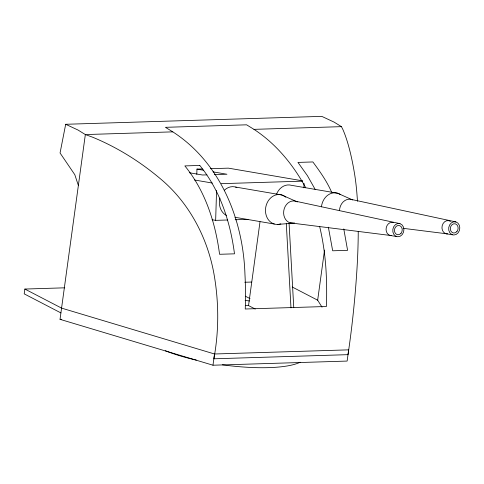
<?xml version="1.0" encoding="UTF-8"?>
<svg xmlns="http://www.w3.org/2000/svg" width="484" height="484" viewBox="0 0 484 484"><rect width="100%" height="100%" fill="white"/><g stroke="black" fill="none" stroke-linecap="round" stroke-linejoin="round"><path stroke-width="0.73" d="M196.8 174.337L196.958 169.116L202.203 168.952M227.704 219.99L215.658 220.359L216.56 190.521M303.898 187.822L304.031 183.345M64.753 287.817L24.859 289.051L24.2 293.861L60.911 312.924M24.859 289.051L61.571 308.114L214.515 353.992L348.674 349.847L347.131 361.07L212.978 365.214L60.034 319.337L85.341 134.564L77.991 130.027L65.685 124.285L60.058 152.986L74.808 174.706L78.372 185.475M212.978 365.214L214.515 353.992M255.237 309.052L248.534 305.573L260.011 221.787M322.035 307.201L317.667 300.201L324.528 250.095M277.574 224.449L292.626 223.184M65.685 124.285L321.781 116.372L334.087 122.113L341.438 126.651L342.86 129.452A294.236 57.094 -85.1 0 1 354.615 174.21A140.802 27.322 -85.1 0 1 357.458 201.265M319.712 226.76C323.215 241.528 325.272 256.617 326.113 271.766A216.263 118.749 88.2 0 1 326.591 299.989L326.41 306.493L245.249 309.004L245.43 302.5A216.263 118.749 88.2 0 0 244.952 274.277C243.156 219.397 220.389 162.557 172.806 131.86L85.341 134.564L92.583 137.19A294.236 240.451 76.8 0 1 162.037 180.163A140.802 115.065 76.8 0 1 214.2 275.227A203.074 165.952 76.8 0 1 213.855 358.801L348.014 354.657A203.074 39.404 -85.1 0 0 356.859 270.816A140.802 27.322 -85.1 0 0 358.245 231.334M172.806 131.86L165.455 127.322L246.622 124.818L253.973 129.355L341.438 126.651M210.437 168.698L228.412 168.148L302.615 180.853M206.934 174.869L202.493 175.002L189.335 172.752M214.339 174.639L226.923 174.246L213.039 171.868M221.279 183.666L302.591 181.155M235.23 219.754L248.032 219.361M244.825 282.251L251.601 282.045M245.521 305.664L248.534 305.573M60.034 319.337L61.535 319.289M403.124 228.321L447.331 233.875A6.679 5.548 -80.3 0 1 442.194 225.677A6.679 5.548 -80.3 0 1 450.495 221.388M290.219 222.876L391.447 235.599M196.958 169.116L203.534 170.241M455.861 221.908A6.679 5.548 -80.3 0 0 448.783 230.263A6.679 5.548 -80.3 0 0 458.021 232.949A6.679 5.548 -80.3 0 0 455.861 221.908L351.59 199.499L337.596 193.225L291.507 185.33A15.022 12.481 -80.3 0 0 276.394 194.507M194.501 179.994L212.313 183.043M235.623 187.054L281.712 194.949L295.706 201.223L399.978 223.638A6.679 5.548 -80.3 0 1 402.144 234.679A6.679 5.548 -80.3 0 1 392.899 231.987A6.679 5.548 -80.3 0 1 399.978 223.638M445.897 233.693L452.582 234.837M396.699 236.567L390.013 235.418A6.679 5.548 -80.3 0 1 386.311 227.401A6.679 5.548 -80.3 0 1 393.286 222.489M234.94 217.286L274.337 224.038M212.077 219.748L215.658 220.359M292.3 287.03L317.667 300.201M245.352 296.19L250.022 298.616M253.973 129.355C275.989 143.718 293.262 164.778 305.725 187.768M331.564 192.094C326.845 181.179 319.912 171.469 312.876 161.952L297.956 162.412L307.419 175.668L315.169 189.407M343.773 228.914L347.597 250.331L332.677 250.791L328.376 227.22M289.069 223.239L293.764 307.745M286.304 223.735L290.975 307.909M245.134 300.376A124.727 30.595 7.8 0 1 249.478 300.988M300.122 362.244A81.137 19.904 7.8 0 1 222.41 364.803M196.298 360.084A81.137 19.904 7.8 0 1 165.383 350.731M321.443 206.856A15.022 12.481 -80.3 0 1 340.579 194.622M339.502 210.613A11.186 9.293 -80.3 0 1 352.733 199.928M280.835 223.838A15.022 12.481 -80.3 0 1 265.77 207.152A15.022 12.481 -80.3 0 1 285.772 197.163M294.46 222.912A11.186 9.293 -80.3 0 1 283.745 210.885A11.186 9.293 -80.3 0 1 297.4 201.943M224.388 190.224A15.022 12.481 -80.3 0 1 236.857 187.496M226.415 215.416A15.022 12.481 -80.3 0 1 219.93 198.101M199.777 165.449L184.858 165.909C205.301 190.944 215.428 222.64 219.573 254.288L234.498 253.828C230.348 222.174 220.226 190.478 199.777 165.449M456.884 231.576A4.677 3.884 -80.3 0 0 455.371 223.85A4.677 3.884 -80.3 0 0 450.41 229.694A4.677 3.884 -80.3 0 0 456.884 231.576M401 233.306A4.677 3.884 -80.3 0 0 399.488 225.574A4.677 3.884 -80.3 0 0 394.533 231.425A4.677 3.884 -80.3 0 0 401 233.306"/></g></svg>
